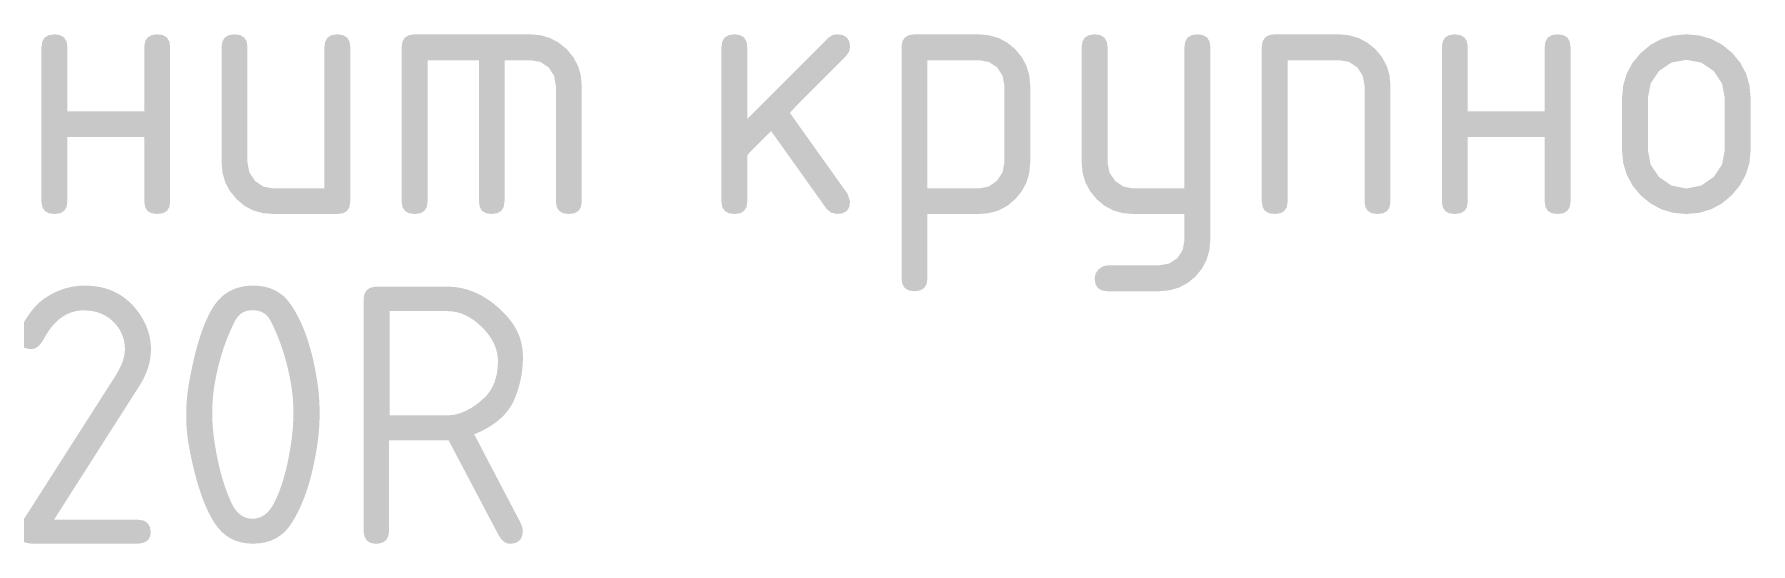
# Model space of a CAD drawing. Header units: millimetres. Extents: x 0 to 1189, y 0 to 841.
# Drawn here: x 1036.42 to 1056.64, y 440.24 to 446.25 of the extents above; entities that cross this region are included whole.
import ezdxf

# ---------------------------------------------------------------- set-up
doc = ezdxf.new("R2010")
doc.units = ezdxf.units.MM

msp = doc.modelspace()

# ---------------------------------------------------------------- hatches: boundary and pattern name
h = msp.add_hatch(color=7)
h.dxf.hatch_style = 2
h.paths.add_polyline_path([(1036.814094, 445.034925), (1036.814094, 444.277004), (1036.804586, 444.210815), (1036.77606, 444.164625), (1036.728518, 444.137555), (1036.661959, 444.128727), (1036.595081, 444.137555), (1036.547375, 444.164625), (1036.518789, 444.210815), (1036.509272, 444.277004), (1036.509272, 446.097117), (1036.518789, 446.161445), (1036.547375, 446.207842), (1036.595081, 446.235945), (1036.661959, 446.245394), (1036.728518, 446.235945), (1036.77606, 446.207842), (1036.804586, 446.161445), (1036.814094, 446.097117), (1036.814094, 445.339196), (1037.720292, 445.339196), (1037.720292, 446.097117), (1037.7298, 446.161445), (1037.758326, 446.207842), (1037.805868, 446.235945), (1037.872427, 446.245394), (1037.939305, 446.235945), (1037.987011, 446.207842), (1038.015597, 446.161445), (1038.025114, 446.097117), (1038.025114, 444.277004), (1038.015597, 444.210815), (1037.987011, 444.164625), (1037.939305, 444.137555), (1037.872427, 444.128727), (1037.805868, 444.137555), (1037.758326, 444.164625), (1037.7298, 444.210815), (1037.720292, 444.277004), (1037.720292, 445.034925)])
h = msp.add_hatch(color=7)
h.dxf.hatch_style = 2
h.paths.add_polyline_path([(1040.146874, 446.097117), (1040.146874, 444.277004), (1040.137357, 444.210815), (1040.108771, 444.164625), (1040.061065, 444.137555), (1039.994188, 444.128727), (1039.236818, 444.128727), (1039.114405, 444.139191), (1039.002069, 444.171102), (1038.900172, 444.225233), (1038.809075, 444.30236), (1038.731259, 444.395377), (1038.675612, 444.49749), (1038.642186, 444.609938), (1038.631032, 444.733961), (1038.631032, 446.097117), (1038.640549, 446.161445), (1038.669135, 446.207842), (1038.716841, 446.235945), (1038.783719, 446.245394), (1038.850278, 446.235945), (1038.89782, 446.207842), (1038.926346, 446.161445), (1038.935854, 446.097117), (1038.935854, 444.733961), (1038.958178, 444.618344), (1039.025151, 444.518436), (1039.122923, 444.451464), (1039.236818, 444.429139), (1039.842052, 444.429139), (1039.842052, 446.097117), (1039.851561, 446.161445), (1039.880086, 446.207842), (1039.927628, 446.235945), (1039.994188, 446.245394), (1040.061065, 446.235945), (1040.108771, 446.207842), (1040.137357, 446.161445)])
h = msp.add_hatch(color=7)
h.dxf.hatch_style = 2
h.paths.add_polyline_path([(1040.905479, 446.245394), (1042.268634, 446.245394), (1042.390108, 446.234309), (1042.501247, 446.201365), (1042.602878, 446.147028), (1042.695826, 446.071761), (1042.773642, 445.978123), (1042.829289, 445.874977), (1042.862715, 445.762322), (1042.873869, 445.640159), (1042.873869, 444.277004), (1042.864352, 444.210815), (1042.835766, 444.164625), (1042.78806, 444.137555), (1042.721182, 444.128727), (1042.654623, 444.137555), (1042.607081, 444.164625), (1042.578555, 444.210815), (1042.569047, 444.277004), (1042.569047, 445.640159), (1042.547274, 445.75743), (1042.48416, 445.855684), (1042.385905, 445.920452), (1042.268634, 445.940572), (1041.963812, 445.940572), (1041.963812, 444.277004), (1041.954295, 444.210815), (1041.92571, 444.164625), (1041.878004, 444.137555), (1041.811126, 444.128727), (1041.74703, 444.137555), (1041.700607, 444.164625), (1041.672374, 444.210815), (1041.662849, 444.277004), (1041.662849, 445.940572), (1041.057614, 445.940572), (1041.057614, 444.277004), (1041.048106, 444.210815), (1041.019581, 444.164625), (1040.972038, 444.137555), (1040.905479, 444.128727), (1040.838601, 444.137555), (1040.790895, 444.164625), (1040.762309, 444.210815), (1040.752792, 444.277004), (1040.752792, 446.097117), (1040.762309, 446.161445), (1040.790895, 446.207842), (1040.838601, 446.235945)])
h = msp.add_hatch(color=7)
h.dxf.hatch_style = 2
h.paths.add_polyline_path([(1044.824242, 445.25045), (1045.776742, 446.20295), (1045.82325, 446.235334), (1045.882575, 446.245394), (1045.949453, 446.235945), (1045.997159, 446.207842), (1046.025745, 446.161445), (1046.035262, 446.097117), (1046.022997, 446.039446), (1045.988408, 445.991283), (1045.323643, 445.322659), (1046.005496, 444.36575), (1046.035262, 444.277004), (1046.025745, 444.210815), (1045.997159, 444.164625), (1045.949453, 444.137555), (1045.882575, 444.128727), (1045.809677, 444.144506), (1045.755795, 444.192117), (1045.103708, 445.106583), (1044.824242, 444.823258), (1044.824242, 444.277004), (1044.814733, 444.210815), (1044.786208, 444.164625), (1044.738665, 444.137555), (1044.672106, 444.128727), (1044.605228, 444.137555), (1044.557522, 444.164625), (1044.528937, 444.210815), (1044.51942, 444.277004), (1044.51942, 446.097117), (1044.528937, 446.161445), (1044.557522, 446.207842), (1044.605228, 446.235945), (1044.672106, 446.245394), (1044.738665, 446.235945), (1044.786208, 446.207842), (1044.814733, 446.161445), (1044.824242, 446.097117)])
h = msp.add_hatch(color=7)
h.paths.add_polyline_path([(1046.64118, 446.097117), (1046.650697, 446.161445), (1046.679283, 446.207842), (1046.726989, 446.235945), (1046.793866, 446.245394), (1047.551236, 446.245394), (1047.673649, 446.234309), (1047.785985, 446.201365), (1047.887882, 446.147028), (1047.978979, 446.071761), (1048.056795, 445.978123), (1048.112442, 445.874977), (1048.145868, 445.762322), (1048.157022, 445.640159), (1048.157022, 444.733961), (1048.145868, 444.611798), (1048.112442, 444.499144), (1048.056795, 444.395998), (1047.978979, 444.30236), (1047.887882, 444.225233), (1047.785985, 444.171102), (1047.673649, 444.139191), (1047.551236, 444.128727), (1046.946002, 444.128727), (1046.946002, 443.366947), (1046.936493, 443.302619), (1046.907968, 443.256222), (1046.860426, 443.228119), (1046.793866, 443.218671), (1046.726989, 443.228119), (1046.679283, 443.256222), (1046.650697, 443.302619), (1046.64118, 443.366947)])
h.paths.add_polyline_path([(1046.946002, 445.940572), (1046.946002, 444.429139), (1047.551236, 444.429139), (1047.666785, 444.451464), (1047.762903, 444.518436), (1047.829876, 444.61669), (1047.8522, 444.733961), (1047.8522, 445.640159), (1047.830427, 445.75743), (1047.767313, 445.855684), (1047.66899, 445.920452), (1047.551236, 445.940572)])
h = msp.add_hatch(color=7)
h.dxf.hatch_style = 2
h.paths.add_polyline_path([(1049.97396, 443.819495), (1049.97396, 444.128727), (1049.368726, 444.128727), (1049.246313, 444.139191), (1049.133977, 444.171102), (1049.032079, 444.225233), (1048.940983, 444.30236), (1048.863166, 444.395998), (1048.80752, 444.499144), (1048.774093, 444.611798), (1048.76294, 444.733961), (1048.76294, 446.097117), (1048.772457, 446.161445), (1048.801043, 446.207842), (1048.848749, 446.235945), (1048.915627, 446.245394), (1048.982186, 446.235945), (1049.029728, 446.207842), (1049.058254, 446.161445), (1049.067762, 446.097117), (1049.067762, 444.733961), (1049.090086, 444.618344), (1049.157059, 444.518436), (1049.254831, 444.451464), (1049.368726, 444.429139), (1049.97396, 444.429139), (1049.97396, 446.097117), (1049.983468, 446.161445), (1050.011994, 446.207842), (1050.059536, 446.235945), (1050.126095, 446.245394), (1050.192973, 446.235945), (1050.240679, 446.207842), (1050.269265, 446.161445), (1050.278782, 446.097117), (1050.278782, 443.823905), (1050.267697, 443.701742), (1050.234754, 443.589087), (1050.180416, 443.485941), (1050.105149, 443.392303), (1050.013742, 443.316804), (1049.911742, 443.262492), (1049.799509, 443.229678), (1049.677406, 443.218671), (1049.067762, 443.218671), (1049.001203, 443.228179), (1048.95366, 443.256704), (1048.925135, 443.304247), (1048.915627, 443.370806), (1048.926169, 443.425376), (1048.961929, 443.476639), (1049.010091, 443.511228), (1049.067762, 443.523493), (1049.672996, 443.523493), (1049.79075, 443.543543), (1049.889073, 443.607829), (1049.952187, 443.702706)])
h = msp.add_hatch(color=7)
h.dxf.hatch_style = 2
h.paths.add_polyline_path([(1050.8847, 444.277004), (1050.8847, 446.097117), (1050.894217, 446.161445), (1050.922803, 446.207842), (1050.970509, 446.235945), (1051.037387, 446.245394), (1051.794757, 446.245394), (1051.914689, 446.234309), (1052.026198, 446.201365), (1052.128922, 446.147028), (1052.2225, 446.071761), (1052.300316, 445.978123), (1052.355963, 445.874977), (1052.389389, 445.762322), (1052.400542, 445.640159), (1052.400542, 444.277004), (1052.391025, 444.210815), (1052.362439, 444.164625), (1052.314733, 444.137555), (1052.247856, 444.128727), (1052.181296, 444.137555), (1052.133754, 444.164625), (1052.105229, 444.210815), (1052.09572, 444.277004), (1052.09572, 445.640159), (1052.073947, 445.75743), (1052.010833, 445.855684), (1051.91251, 445.920452), (1051.794757, 445.940572), (1051.189522, 445.940572), (1051.189522, 444.277004), (1051.180014, 444.210815), (1051.151488, 444.164625), (1051.103946, 444.137555), (1051.037387, 444.128727), (1050.970509, 444.137555), (1050.922803, 444.164625), (1050.894217, 444.210815)])
h = msp.add_hatch(color=7)
h.dxf.hatch_style = 2
h.paths.add_polyline_path([(1053.311282, 445.034925), (1053.311282, 444.277004), (1053.301774, 444.210815), (1053.273249, 444.164625), (1053.225706, 444.137555), (1053.159147, 444.128727), (1053.092269, 444.137555), (1053.044563, 444.164625), (1053.015977, 444.210815), (1053.00646, 444.277004), (1053.00646, 446.097117), (1053.015977, 446.161445), (1053.044563, 446.207842), (1053.092269, 446.235945), (1053.159147, 446.245394), (1053.225706, 446.235945), (1053.273249, 446.207842), (1053.301774, 446.161445), (1053.311282, 446.097117), (1053.311282, 445.339196), (1054.21748, 445.339196), (1054.21748, 446.097117), (1054.226989, 446.161445), (1054.255514, 446.207842), (1054.303057, 446.235945), (1054.369616, 446.245394), (1054.436494, 446.235945), (1054.4842, 446.207842), (1054.512785, 446.161445), (1054.522302, 446.097117), (1054.522302, 444.277004), (1054.512785, 444.210815), (1054.4842, 444.164625), (1054.436494, 444.137555), (1054.369616, 444.128727), (1054.303057, 444.137555), (1054.255514, 444.164625), (1054.226989, 444.210815), (1054.21748, 444.277004), (1054.21748, 445.034925)])
h = msp.add_hatch(color=7)
h.paths.add_polyline_path([(1055.128221, 444.882238), (1055.128221, 445.487473), (1055.14182, 445.639978), (1055.18286, 445.780237), (1055.251701, 445.90861), (1055.348707, 446.025459), (1055.465237, 446.122145), (1055.593446, 446.190823), (1055.733644, 446.231803), (1055.886142, 446.245394), (1056.038639, 446.231863), (1056.178837, 446.191306), (1056.307046, 446.123773), (1056.423576, 446.029317), (1056.520582, 445.912718), (1056.589423, 445.784026), (1056.630463, 445.642519), (1056.644063, 445.487473), (1056.644063, 444.882238), (1056.629783, 444.732282), (1056.587287, 444.593333), (1056.517094, 444.465442), (1056.419718, 444.348662), (1056.304798, 444.251975), (1056.176701, 444.183297), (1056.036718, 444.142318), (1055.886142, 444.128727), (1055.733644, 444.142318), (1055.593446, 444.183297), (1055.465237, 444.251975), (1055.348707, 444.348662), (1055.251701, 444.465442), (1055.18286, 444.593333), (1055.14182, 444.732282)])
h.paths.add_polyline_path([(1056.339241, 444.886648), (1056.339241, 445.491882), (1056.306926, 445.665446), (1056.208051, 445.813792), (1056.061152, 445.912666), (1055.886142, 445.944981), (1055.711131, 445.912666), (1055.564232, 445.813792), (1055.465358, 445.665446), (1055.433043, 445.491882), (1055.433043, 444.886648), (1055.465358, 444.709777), (1055.564232, 444.564738), (1055.711131, 444.463659), (1055.886142, 444.429139), (1056.061152, 444.463659), (1056.208051, 444.564738), (1056.306926, 444.711224)])

# ---------------------------------------------------------------- texts
at = {"color": 7, "insert": (1023.334057, 443.284923), "char_height": 3.040288, "attachment_point": 1}
msp.add_mtext('{\\fGOSTCommon|b0|i0|c0;DL600720R}', dxfattribs=at)

doc.saveas('drawing.dxf')
